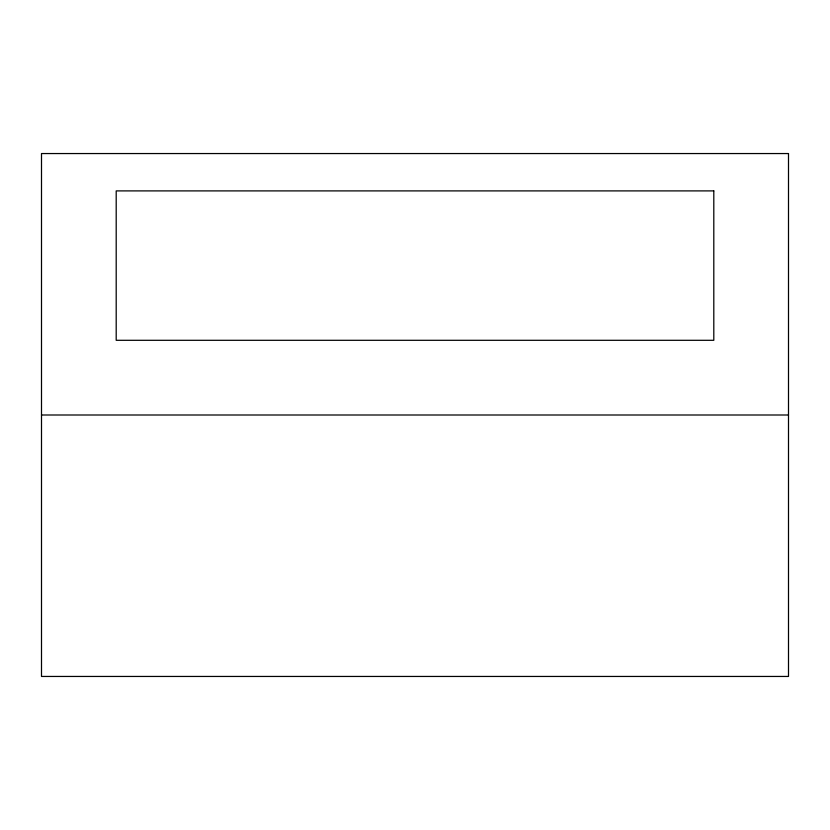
<?xml version="1.0" encoding="UTF-8"?>
<svg xmlns="http://www.w3.org/2000/svg" width="830" height="830" viewBox="0 0 830 830"><rect width="100%" height="100%" fill="white"/><g stroke="black" fill="none" stroke-linecap="round" stroke-linejoin="round"><path stroke-width="1.25" d="M41.5 415L788.5 415M788.5 153.55L41.5 153.55L41.5 676.45L788.5 676.45L788.5 153.55M713.8 190.9L116.2 190.9L116.2 340.3L713.8 340.3L713.8 190.9"/></g></svg>
